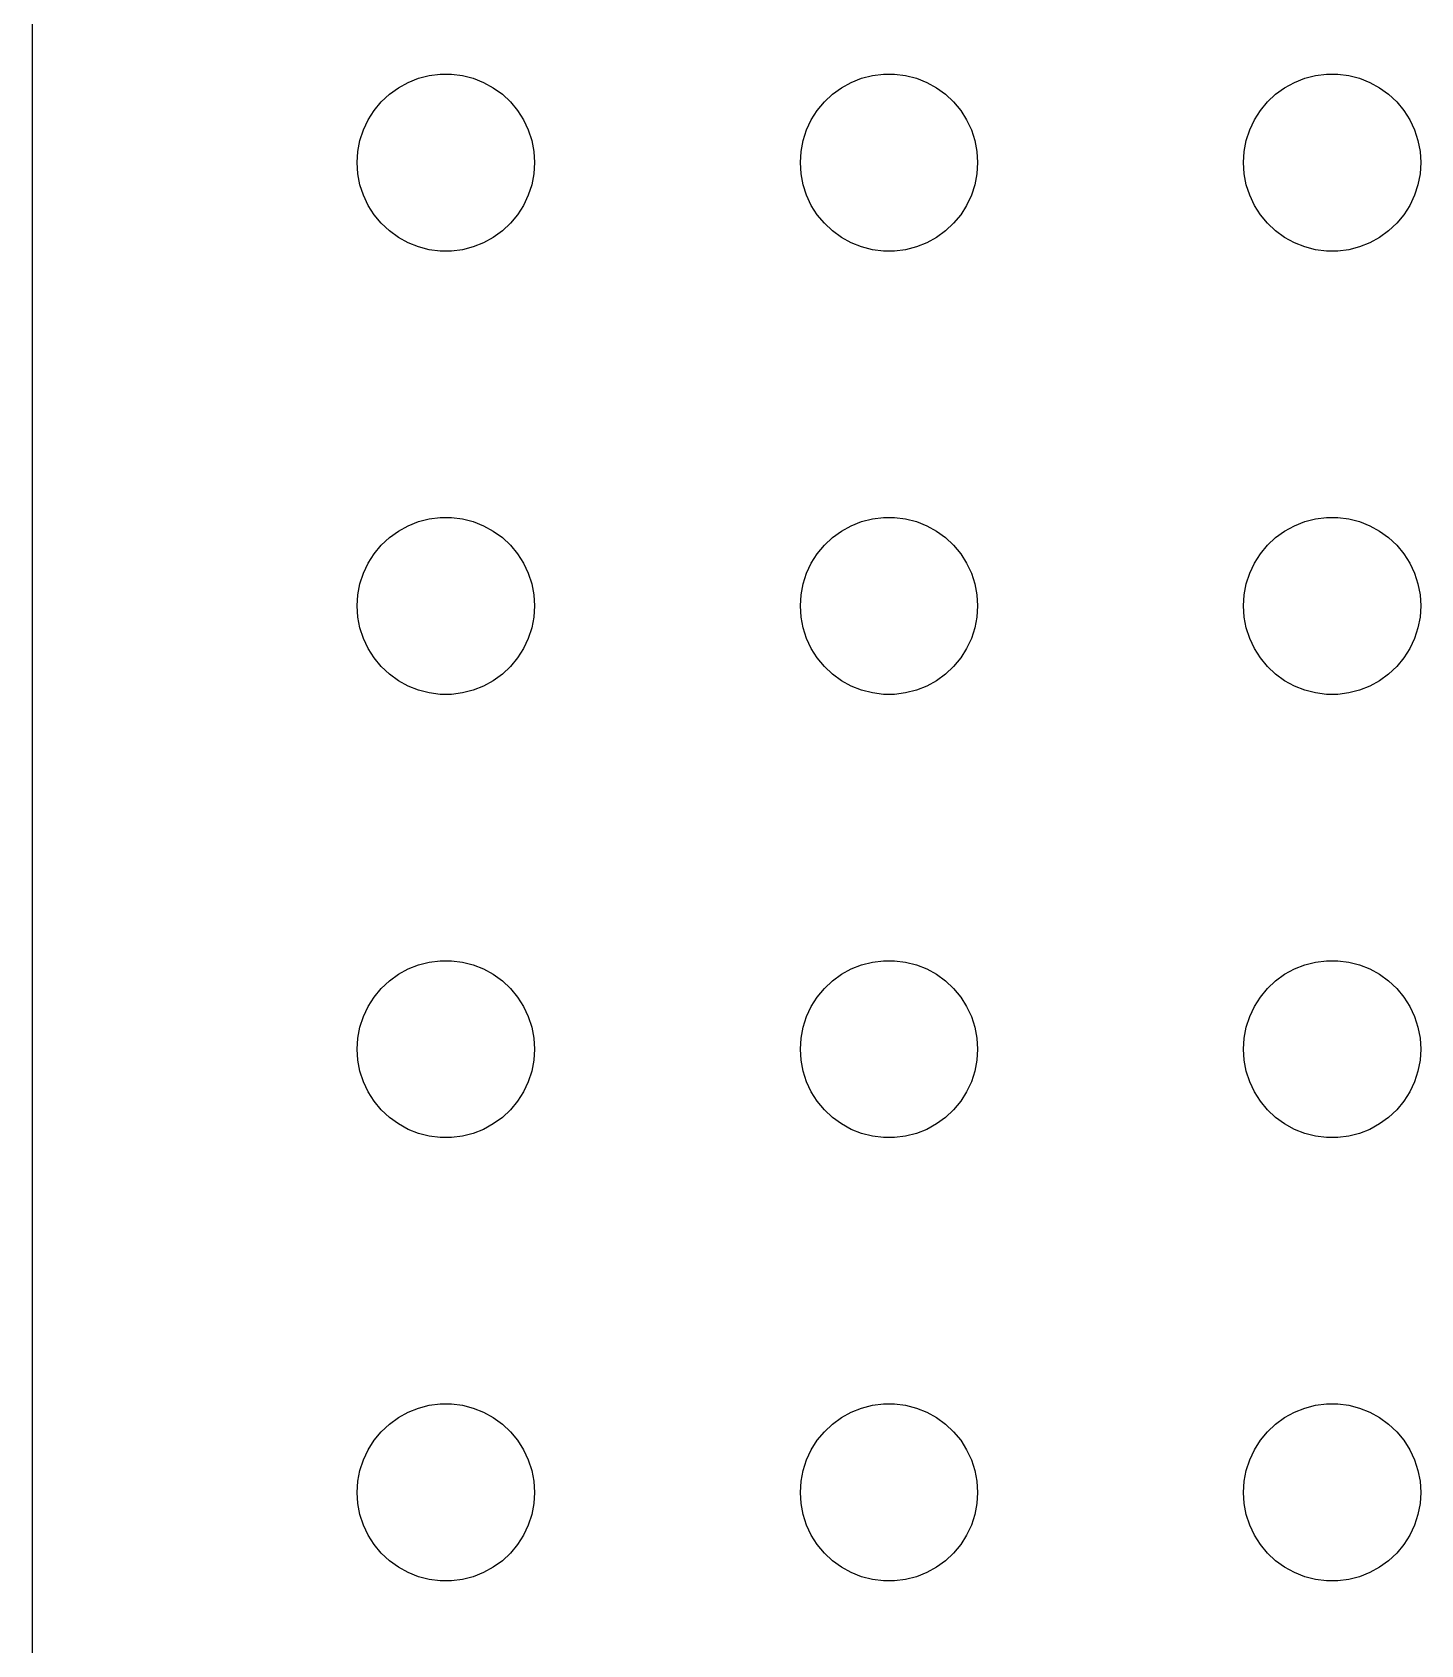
# Model space of a CAD drawing. Header units: metres. Extents: x -104 to 104, y -104 to 104.
# Drawn here: x -104.5 to -81, y 49.92 to 77.21 of the extents above; entities that cross this region are included whole.
import ezdxf

# ---------------------------------------------------------------- set-up
doc = ezdxf.new("R2010")
doc.units = ezdxf.units.M

msp = doc.modelspace()

# ---------------------------------------------------------------- linework, layer by layer
for p, q in [((-104.5, 99.5), (-104.5, -99.5)), ((-98.1387, 76.3572), (-97.9635, 76.4266)), ((-97.9635, 76.4266), (-97.7811, 76.4734)), ((-97.7811, 76.4734), (-97.5942, 76.497)), ((-97.5942, 76.497), (-97.4058, 76.497)), ((-97.4058, 76.497), (-97.2189, 76.4734)), ((-97.2189, 76.4734), (-97.0365, 76.4266)), ((-97.0365, 76.4266), (-96.8613, 76.3572)), ((-90.6387, 76.3572), (-90.4635, 76.4266)), ((-90.4635, 76.4266), (-90.2811, 76.4734)), ((-90.2811, 76.4734), (-90.0942, 76.497)), ((-90.0942, 76.497), (-89.9058, 76.497)), ((-89.9058, 76.497), (-89.7189, 76.4734)), ((-89.7189, 76.4734), (-89.5365, 76.4266)), ((-89.5365, 76.4266), (-89.3613, 76.3572)), ((-83.1387, 76.3572), (-82.9635, 76.4266)), ((-82.9635, 76.4266), (-82.7811, 76.4734)), ((-82.7811, 76.4734), (-82.5942, 76.497)), ((-82.5942, 76.497), (-82.4058, 76.497)), ((-82.4058, 76.497), (-82.2189, 76.4734)), ((-82.2189, 76.4734), (-82.0365, 76.4266)), ((-82.0365, 76.4266), (-81.8613, 76.3572)), ((-98.5934, 76.0268), (-98.4561, 76.1558)), ((-98.4561, 76.1558), (-98.3037, 76.2665)), ((-98.3037, 76.2665), (-98.1387, 76.3572)), ((-96.8613, 76.3572), (-96.6963, 76.2665)), ((-96.6963, 76.2665), (-96.5439, 76.1558)), ((-96.5439, 76.1558), (-96.4065, 76.0268)), ((-91.0934, 76.0268), (-90.9561, 76.1558)), ((-90.9561, 76.1558), (-90.8037, 76.2665)), ((-90.8037, 76.2665), (-90.6387, 76.3572)), ((-89.3613, 76.3572), (-89.1963, 76.2665)), ((-89.1963, 76.2665), (-89.0439, 76.1558)), ((-89.0439, 76.1558), (-88.9065, 76.0268)), ((-83.5934, 76.0268), (-83.4561, 76.1558)), ((-83.4561, 76.1558), (-83.3037, 76.2665)), ((-83.3037, 76.2665), (-83.1387, 76.3572)), ((-81.8613, 76.3572), (-81.6963, 76.2665)), ((-81.6963, 76.2665), (-81.5439, 76.1558)), ((-81.5439, 76.1558), (-81.4065, 76.0268)), ((-98.8145, 75.7226), (-98.7135, 75.8817)), ((-98.7135, 75.8817), (-98.5934, 76.0268)), ((-96.4065, 76.0268), (-96.2865, 75.8817)), ((-96.2865, 75.8817), (-96.1855, 75.7226)), ((-91.3145, 75.7226), (-91.2135, 75.8817)), ((-91.2135, 75.8817), (-91.0934, 76.0268)), ((-88.9065, 76.0268), (-88.7865, 75.8817)), ((-88.7865, 75.8817), (-88.6855, 75.7226)), ((-83.8145, 75.7226), (-83.7135, 75.8817)), ((-83.7135, 75.8817), (-83.5934, 76.0268)), ((-81.4065, 76.0268), (-81.2865, 75.8817)), ((-81.2865, 75.8817), (-81.1855, 75.7226)), ((-98.8947, 75.5522), (-98.8145, 75.7226)), ((-96.1855, 75.7226), (-96.1053, 75.5522)), ((-91.3947, 75.5522), (-91.3145, 75.7226)), ((-88.6855, 75.7226), (-88.6053, 75.5522)), ((-83.8947, 75.5522), (-83.8145, 75.7226)), ((-81.1855, 75.7226), (-81.1053, 75.5522)), ((-98.9882, 75.188), (-98.9529, 75.373)), ((-98.9529, 75.373), (-98.8947, 75.5522)), ((-96.1053, 75.5522), (-96.0471, 75.373)), ((-96.0471, 75.373), (-96.0118, 75.188)), ((-91.4882, 75.188), (-91.4529, 75.373)), ((-91.4529, 75.373), (-91.3947, 75.5522)), ((-88.6053, 75.5522), (-88.5471, 75.373)), ((-88.5471, 75.373), (-88.5118, 75.188)), ((-83.9882, 75.188), (-83.9529, 75.373)), ((-83.9529, 75.373), (-83.8947, 75.5522)), ((-81.1053, 75.5522), (-81.0471, 75.373)), ((-81.0471, 75.373), (-81.0118, 75.188)), ((-99, 75), (-98.9882, 75.188)), ((-96.0118, 75.188), (-96, 75)), ((-91.5, 75), (-91.4882, 75.188)), ((-88.5118, 75.188), (-88.5, 75)), ((-84, 75), (-83.9882, 75.188)), ((-81.0118, 75.188), (-81, 75)), ((-98.9882, 74.812), (-99, 75)), ((-98.9529, 74.627), (-98.9882, 74.812)), ((-96.0118, 74.812), (-96.0471, 74.627)), ((-96, 75), (-96.0118, 74.812)), ((-91.4882, 74.812), (-91.5, 75)), ((-91.4529, 74.627), (-91.4882, 74.812)), ((-88.5118, 74.812), (-88.5471, 74.627)), ((-88.5, 75), (-88.5118, 74.812)), ((-83.9882, 74.812), (-84, 75)), ((-83.9529, 74.627), (-83.9882, 74.812)), ((-81.0118, 74.812), (-81.0471, 74.627)), ((-81, 75), (-81.0118, 74.812)), ((-98.8947, 74.4478), (-98.9529, 74.627)), ((-96.0471, 74.627), (-96.1053, 74.4478)), ((-91.3947, 74.4478), (-91.4529, 74.627)), ((-88.5471, 74.627), (-88.6053, 74.4478)), ((-83.8947, 74.4478), (-83.9529, 74.627)), ((-81.0471, 74.627), (-81.1053, 74.4478)), ((-98.8145, 74.2774), (-98.8947, 74.4478)), ((-98.7135, 74.1183), (-98.8145, 74.2774)), ((-96.1855, 74.2774), (-96.2865, 74.1183)), ((-96.1053, 74.4478), (-96.1855, 74.2774)), ((-91.3145, 74.2774), (-91.3947, 74.4478)), ((-91.2135, 74.1183), (-91.3145, 74.2774)), ((-88.6855, 74.2774), (-88.7865, 74.1183)), ((-88.6053, 74.4478), (-88.6855, 74.2774)), ((-83.8145, 74.2774), (-83.8947, 74.4478)), ((-83.7135, 74.1183), (-83.8145, 74.2774)), ((-81.1855, 74.2774), (-81.2865, 74.1183)), ((-81.1053, 74.4478), (-81.1855, 74.2774)), ((-98.5934, 73.9732), (-98.7135, 74.1183)), ((-98.4561, 73.8442), (-98.5934, 73.9732)), ((-96.4065, 73.9732), (-96.5439, 73.8442)), ((-96.2865, 74.1183), (-96.4065, 73.9732)), ((-91.0934, 73.9732), (-91.2135, 74.1183)), ((-90.9561, 73.8442), (-91.0934, 73.9732)), ((-88.9065, 73.9732), (-89.0439, 73.8442)), ((-88.7865, 74.1183), (-88.9065, 73.9732)), ((-83.5934, 73.9732), (-83.7135, 74.1183)), ((-83.4561, 73.8442), (-83.5934, 73.9732)), ((-81.4065, 73.9732), (-81.5439, 73.8442)), ((-81.2865, 74.1183), (-81.4065, 73.9732)), ((-98.3037, 73.7335), (-98.4561, 73.8442)), ((-98.1387, 73.6428), (-98.3037, 73.7335)), ((-96.6963, 73.7335), (-96.8613, 73.6428)), ((-96.5439, 73.8442), (-96.6963, 73.7335)), ((-90.8037, 73.7335), (-90.9561, 73.8442)), ((-90.6387, 73.6428), (-90.8037, 73.7335)), ((-89.1963, 73.7335), (-89.3613, 73.6428)), ((-89.0439, 73.8442), (-89.1963, 73.7335)), ((-83.3037, 73.7335), (-83.4561, 73.8442)), ((-83.1387, 73.6428), (-83.3037, 73.7335)), ((-81.6963, 73.7335), (-81.8613, 73.6428)), ((-81.5439, 73.8442), (-81.6963, 73.7335)), ((-97.9635, 73.5734), (-98.1387, 73.6428)), ((-97.7811, 73.5266), (-97.9635, 73.5734)), ((-97.5942, 73.503), (-97.7811, 73.5266)), ((-97.4058, 73.503), (-97.5942, 73.503)), ((-97.2189, 73.5266), (-97.4058, 73.503)), ((-97.0365, 73.5734), (-97.2189, 73.5266)), ((-96.8613, 73.6428), (-97.0365, 73.5734)), ((-90.4635, 73.5734), (-90.6387, 73.6428)), ((-90.2811, 73.5266), (-90.4635, 73.5734)), ((-90.0942, 73.503), (-90.2811, 73.5266)), ((-89.9058, 73.503), (-90.0942, 73.503)), ((-89.7189, 73.5266), (-89.9058, 73.503)), ((-89.5365, 73.5734), (-89.7189, 73.5266)), ((-89.3613, 73.6428), (-89.5365, 73.5734)), ((-82.9635, 73.5734), (-83.1387, 73.6428)), ((-82.7811, 73.5266), (-82.9635, 73.5734)), ((-82.5942, 73.503), (-82.7811, 73.5266)), ((-82.4058, 73.503), (-82.5942, 73.503)), ((-82.2189, 73.5266), (-82.4058, 73.503)), ((-82.0365, 73.5734), (-82.2189, 73.5266)), ((-81.8613, 73.6428), (-82.0365, 73.5734)), ((-98.4561, 68.6558), (-98.3037, 68.7665)), ((-98.3037, 68.7665), (-98.1387, 68.8572)), ((-98.1387, 68.8572), (-97.9635, 68.9266)), ((-97.9635, 68.9266), (-97.7811, 68.9734)), ((-97.7811, 68.9734), (-97.5942, 68.997)), ((-97.5942, 68.997), (-97.4058, 68.997)), ((-97.4058, 68.997), (-97.2189, 68.9734)), ((-97.2189, 68.9734), (-97.0365, 68.9266)), ((-97.0365, 68.9266), (-96.8613, 68.8572)), ((-96.8613, 68.8572), (-96.6963, 68.7665)), ((-96.6963, 68.7665), (-96.5439, 68.6558)), ((-90.9561, 68.6558), (-90.8037, 68.7665)), ((-90.8037, 68.7665), (-90.6387, 68.8572)), ((-90.6387, 68.8572), (-90.4635, 68.9266)), ((-90.4635, 68.9266), (-90.2811, 68.9734)), ((-90.2811, 68.9734), (-90.0942, 68.997)), ((-90.0942, 68.997), (-89.9058, 68.997)), ((-89.9058, 68.997), (-89.7189, 68.9734)), ((-89.7189, 68.9734), (-89.5365, 68.9266)), ((-89.5365, 68.9266), (-89.3613, 68.8572)), ((-89.3613, 68.8572), (-89.1963, 68.7665)), ((-89.1963, 68.7665), (-89.0439, 68.6558)), ((-83.4561, 68.6558), (-83.3037, 68.7665)), ((-83.3037, 68.7665), (-83.1387, 68.8572)), ((-83.1387, 68.8572), (-82.9635, 68.9266)), ((-82.9635, 68.9266), (-82.7811, 68.9734)), ((-82.7811, 68.9734), (-82.5942, 68.997)), ((-82.5942, 68.997), (-82.4058, 68.997)), ((-82.4058, 68.997), (-82.2189, 68.9734)), ((-82.2189, 68.9734), (-82.0365, 68.9266)), ((-82.0365, 68.9266), (-81.8613, 68.8572)), ((-81.8613, 68.8572), (-81.6963, 68.7665)), ((-81.6963, 68.7665), (-81.5439, 68.6558)), ((-98.7135, 68.3817), (-98.5934, 68.5268)), ((-98.5934, 68.5268), (-98.4561, 68.6558)), ((-96.5439, 68.6558), (-96.4065, 68.5268)), ((-96.4065, 68.5268), (-96.2865, 68.3817)), ((-91.2135, 68.3817), (-91.0934, 68.5268)), ((-91.0934, 68.5268), (-90.9561, 68.6558)), ((-89.0439, 68.6558), (-88.9065, 68.5268)), ((-88.9065, 68.5268), (-88.7865, 68.3817)), ((-83.7135, 68.3817), (-83.5934, 68.5268)), ((-83.5934, 68.5268), (-83.4561, 68.6558)), ((-81.5439, 68.6558), (-81.4065, 68.5268)), ((-81.4065, 68.5268), (-81.2865, 68.3817)), ((-98.8947, 68.0522), (-98.8145, 68.2226)), ((-98.8145, 68.2226), (-98.7135, 68.3817)), ((-96.2865, 68.3817), (-96.1855, 68.2226)), ((-96.1855, 68.2226), (-96.1053, 68.0522)), ((-91.3947, 68.0522), (-91.3145, 68.2226)), ((-91.3145, 68.2226), (-91.2135, 68.3817)), ((-88.7865, 68.3817), (-88.6855, 68.2226)), ((-88.6855, 68.2226), (-88.6053, 68.0522)), ((-83.8947, 68.0522), (-83.8145, 68.2226)), ((-83.8145, 68.2226), (-83.7135, 68.3817)), ((-81.2865, 68.3817), (-81.1855, 68.2226)), ((-81.1855, 68.2226), (-81.1053, 68.0522)), ((-98.9529, 67.873), (-98.8947, 68.0522)), ((-96.1053, 68.0522), (-96.0471, 67.873)), ((-91.4529, 67.873), (-91.3947, 68.0522)), ((-88.6053, 68.0522), (-88.5471, 67.873)), ((-83.9529, 67.873), (-83.8947, 68.0522)), ((-81.1053, 68.0522), (-81.0471, 67.873)), ((-99, 67.5), (-98.9882, 67.688)), ((-98.9882, 67.688), (-98.9529, 67.873)), ((-96.0471, 67.873), (-96.0118, 67.688)), ((-96.0118, 67.688), (-96, 67.5)), ((-91.5, 67.5), (-91.4882, 67.688)), ((-91.4882, 67.688), (-91.4529, 67.873)), ((-88.5471, 67.873), (-88.5118, 67.688)), ((-88.5118, 67.688), (-88.5, 67.5)), ((-84, 67.5), (-83.9882, 67.688)), ((-83.9882, 67.688), (-83.9529, 67.873)), ((-81.0471, 67.873), (-81.0118, 67.688)), ((-81.0118, 67.688), (-81, 67.5)), ((-98.9882, 67.312), (-99, 67.5)), ((-96, 67.5), (-96.0118, 67.312)), ((-91.4882, 67.312), (-91.5, 67.5)), ((-88.5, 67.5), (-88.5118, 67.312)), ((-83.9882, 67.312), (-84, 67.5)), ((-81, 67.5), (-81.0118, 67.312)), ((-98.9529, 67.127), (-98.9882, 67.312)), ((-98.8947, 66.9478), (-98.9529, 67.127)), ((-96.0471, 67.127), (-96.1053, 66.9478)), ((-96.0118, 67.312), (-96.0471, 67.127)), ((-91.4529, 67.127), (-91.4882, 67.312)), ((-91.3947, 66.9478), (-91.4529, 67.127)), ((-88.5471, 67.127), (-88.6053, 66.9478)), ((-88.5118, 67.312), (-88.5471, 67.127)), ((-83.9529, 67.127), (-83.9882, 67.312)), ((-83.8947, 66.9478), (-83.9529, 67.127)), ((-81.0471, 67.127), (-81.1053, 66.9478)), ((-81.0118, 67.312), (-81.0471, 67.127)), ((-98.8145, 66.7774), (-98.8947, 66.9478)), ((-96.1053, 66.9478), (-96.1855, 66.7774)), ((-91.3145, 66.7774), (-91.3947, 66.9478)), ((-88.6053, 66.9478), (-88.6855, 66.7774)), ((-83.8145, 66.7774), (-83.8947, 66.9478)), ((-81.1053, 66.9478), (-81.1855, 66.7774)), ((-98.7135, 66.6183), (-98.8145, 66.7774)), ((-98.5934, 66.4732), (-98.7135, 66.6183)), ((-96.2865, 66.6183), (-96.4065, 66.4732)), ((-96.1855, 66.7774), (-96.2865, 66.6183)), ((-91.2135, 66.6183), (-91.3145, 66.7774)), ((-91.0934, 66.4732), (-91.2135, 66.6183)), ((-88.7865, 66.6183), (-88.9065, 66.4732)), ((-88.6855, 66.7774), (-88.7865, 66.6183)), ((-83.7135, 66.6183), (-83.8145, 66.7774)), ((-83.5934, 66.4732), (-83.7135, 66.6183)), ((-81.2865, 66.6183), (-81.4065, 66.4732)), ((-81.1855, 66.7774), (-81.2865, 66.6183)), ((-98.4561, 66.3442), (-98.5934, 66.4732)), ((-98.3037, 66.2335), (-98.4561, 66.3442)), ((-96.5439, 66.3442), (-96.6963, 66.2335)), ((-96.4065, 66.4732), (-96.5439, 66.3442)), ((-90.9561, 66.3442), (-91.0934, 66.4732)), ((-90.8037, 66.2335), (-90.9561, 66.3442)), ((-89.0439, 66.3442), (-89.1963, 66.2335)), ((-88.9065, 66.4732), (-89.0439, 66.3442)), ((-83.4561, 66.3442), (-83.5934, 66.4732)), ((-83.3037, 66.2335), (-83.4561, 66.3442)), ((-81.5439, 66.3442), (-81.6963, 66.2335)), ((-81.4065, 66.4732), (-81.5439, 66.3442)), ((-98.1387, 66.1428), (-98.3037, 66.2335)), ((-97.9635, 66.0734), (-98.1387, 66.1428)), ((-97.7811, 66.0266), (-97.9635, 66.0734)), ((-97.0365, 66.0734), (-97.2189, 66.0266)), ((-96.8613, 66.1428), (-97.0365, 66.0734)), ((-96.6963, 66.2335), (-96.8613, 66.1428)), ((-90.6387, 66.1428), (-90.8037, 66.2335)), ((-90.4635, 66.0734), (-90.6387, 66.1428)), ((-90.2811, 66.0266), (-90.4635, 66.0734)), ((-89.5365, 66.0734), (-89.7189, 66.0266)), ((-89.3613, 66.1428), (-89.5365, 66.0734)), ((-89.1963, 66.2335), (-89.3613, 66.1428)), ((-83.1387, 66.1428), (-83.3037, 66.2335)), ((-82.9635, 66.0734), (-83.1387, 66.1428)), ((-82.7811, 66.0266), (-82.9635, 66.0734)), ((-82.0365, 66.0734), (-82.2189, 66.0266)), ((-81.8613, 66.1428), (-82.0365, 66.0734)), ((-81.6963, 66.2335), (-81.8613, 66.1428)), ((-97.5942, 66.003), (-97.7811, 66.0266)), ((-97.4058, 66.003), (-97.5942, 66.003)), ((-97.2189, 66.0266), (-97.4058, 66.003)), ((-90.0942, 66.003), (-90.2811, 66.0266)), ((-89.9058, 66.003), (-90.0942, 66.003)), ((-89.7189, 66.0266), (-89.9058, 66.003)), ((-82.5942, 66.003), (-82.7811, 66.0266)), ((-82.4058, 66.003), (-82.5942, 66.003)), ((-82.2189, 66.0266), (-82.4058, 66.003)), ((-98.1387, 61.3572), (-97.9635, 61.4266)), ((-97.9635, 61.4266), (-97.7811, 61.4734)), ((-97.7811, 61.4734), (-97.5942, 61.497)), ((-97.5942, 61.497), (-97.4058, 61.497)), ((-97.4058, 61.497), (-97.2189, 61.4734)), ((-97.2189, 61.4734), (-97.0365, 61.4266)), ((-97.0365, 61.4266), (-96.8613, 61.3572)), ((-90.6387, 61.3572), (-90.4635, 61.4266)), ((-90.4635, 61.4266), (-90.2811, 61.4734)), ((-90.2811, 61.4734), (-90.0942, 61.497)), ((-90.0942, 61.497), (-89.9058, 61.497)), ((-89.9058, 61.497), (-89.7189, 61.4734)), ((-89.7189, 61.4734), (-89.5365, 61.4266)), ((-89.5365, 61.4266), (-89.3613, 61.3572)), ((-83.1387, 61.3572), (-82.9635, 61.4266)), ((-82.9635, 61.4266), (-82.7811, 61.4734)), ((-82.7811, 61.4734), (-82.5942, 61.497)), ((-82.5942, 61.497), (-82.4058, 61.497)), ((-82.4058, 61.497), (-82.2189, 61.4734)), ((-82.2189, 61.4734), (-82.0365, 61.4266)), ((-82.0365, 61.4266), (-81.8613, 61.3572)), ((-98.5934, 61.0268), (-98.4561, 61.1558)), ((-98.4561, 61.1558), (-98.3037, 61.2665)), ((-98.3037, 61.2665), (-98.1387, 61.3572)), ((-96.8613, 61.3572), (-96.6963, 61.2665)), ((-96.6963, 61.2665), (-96.5439, 61.1558)), ((-96.5439, 61.1558), (-96.4065, 61.0268)), ((-91.0934, 61.0268), (-90.9561, 61.1558)), ((-90.9561, 61.1558), (-90.8037, 61.2665)), ((-90.8037, 61.2665), (-90.6387, 61.3572)), ((-89.3613, 61.3572), (-89.1963, 61.2665)), ((-89.1963, 61.2665), (-89.0439, 61.1558)), ((-89.0439, 61.1558), (-88.9065, 61.0268)), ((-83.5934, 61.0268), (-83.4561, 61.1558)), ((-83.4561, 61.1558), (-83.3037, 61.2665)), ((-83.3037, 61.2665), (-83.1387, 61.3572)), ((-81.8613, 61.3572), (-81.6963, 61.2665)), ((-81.6963, 61.2665), (-81.5439, 61.1558)), ((-81.5439, 61.1558), (-81.4065, 61.0268)), ((-98.8145, 60.7226), (-98.7135, 60.8817)), ((-98.7135, 60.8817), (-98.5934, 61.0268)), ((-96.4065, 61.0268), (-96.2865, 60.8817)), ((-96.2865, 60.8817), (-96.1855, 60.7226)), ((-91.3145, 60.7226), (-91.2135, 60.8817)), ((-91.2135, 60.8817), (-91.0934, 61.0268)), ((-88.9065, 61.0268), (-88.7865, 60.8817)), ((-88.7865, 60.8817), (-88.6855, 60.7226)), ((-83.8145, 60.7226), (-83.7135, 60.8817)), ((-83.7135, 60.8817), (-83.5934, 61.0268)), ((-81.4065, 61.0268), (-81.2865, 60.8817)), ((-81.2865, 60.8817), (-81.1855, 60.7226)), ((-98.8947, 60.5522), (-98.8145, 60.7226)), ((-96.1855, 60.7226), (-96.1053, 60.5522)), ((-91.3947, 60.5522), (-91.3145, 60.7226)), ((-88.6855, 60.7226), (-88.6053, 60.5522)), ((-83.8947, 60.5522), (-83.8145, 60.7226)), ((-81.1855, 60.7226), (-81.1053, 60.5522)), ((-98.9882, 60.188), (-98.9529, 60.373)), ((-98.9529, 60.373), (-98.8947, 60.5522)), ((-96.1053, 60.5522), (-96.0471, 60.373)), ((-96.0471, 60.373), (-96.0118, 60.188)), ((-91.4882, 60.188), (-91.4529, 60.373)), ((-91.4529, 60.373), (-91.3947, 60.5522)), ((-88.6053, 60.5522), (-88.5471, 60.373)), ((-88.5471, 60.373), (-88.5118, 60.188)), ((-83.9882, 60.188), (-83.9529, 60.373)), ((-83.9529, 60.373), (-83.8947, 60.5522)), ((-81.1053, 60.5522), (-81.0471, 60.373)), ((-81.0471, 60.373), (-81.0118, 60.188)), ((-99, 60), (-98.9882, 60.188)), ((-96.0118, 60.188), (-96, 60)), ((-91.5, 60), (-91.4882, 60.188)), ((-88.5118, 60.188), (-88.5, 60)), ((-84, 60), (-83.9882, 60.188)), ((-81.0118, 60.188), (-81, 60)), ((-98.9882, 59.812), (-99, 60)), ((-98.9529, 59.627), (-98.9882, 59.812)), ((-96.0118, 59.812), (-96.0471, 59.627)), ((-96, 60), (-96.0118, 59.812)), ((-91.4882, 59.812), (-91.5, 60)), ((-91.4529, 59.627), (-91.4882, 59.812)), ((-88.5118, 59.812), (-88.5471, 59.627)), ((-88.5, 60), (-88.5118, 59.812)), ((-83.9882, 59.812), (-84, 60)), ((-83.9529, 59.627), (-83.9882, 59.812)), ((-81.0118, 59.812), (-81.0471, 59.627)), ((-81, 60), (-81.0118, 59.812)), ((-98.8947, 59.4478), (-98.9529, 59.627)), ((-96.0471, 59.627), (-96.1053, 59.4478)), ((-91.3947, 59.4478), (-91.4529, 59.627)), ((-88.5471, 59.627), (-88.6053, 59.4478)), ((-83.8947, 59.4478), (-83.9529, 59.627)), ((-81.0471, 59.627), (-81.1053, 59.4478)), ((-98.8145, 59.2774), (-98.8947, 59.4478)), ((-98.7135, 59.1183), (-98.8145, 59.2774)), ((-96.1855, 59.2774), (-96.2865, 59.1183)), ((-96.1053, 59.4478), (-96.1855, 59.2774)), ((-91.3145, 59.2774), (-91.3947, 59.4478)), ((-91.2135, 59.1183), (-91.3145, 59.2774)), ((-88.6855, 59.2774), (-88.7865, 59.1183)), ((-88.6053, 59.4478), (-88.6855, 59.2774)), ((-83.8145, 59.2774), (-83.8947, 59.4478)), ((-83.7135, 59.1183), (-83.8145, 59.2774)), ((-81.1855, 59.2774), (-81.2865, 59.1183)), ((-81.1053, 59.4478), (-81.1855, 59.2774)), ((-98.5934, 58.9732), (-98.7135, 59.1183)), ((-98.4561, 58.8442), (-98.5934, 58.9732)), ((-96.4065, 58.9732), (-96.5439, 58.8442)), ((-96.2865, 59.1183), (-96.4065, 58.9732)), ((-91.0934, 58.9732), (-91.2135, 59.1183)), ((-90.9561, 58.8442), (-91.0934, 58.9732)), ((-88.9065, 58.9732), (-89.0439, 58.8442)), ((-88.7865, 59.1183), (-88.9065, 58.9732)), ((-83.5934, 58.9732), (-83.7135, 59.1183)), ((-83.4561, 58.8442), (-83.5934, 58.9732)), ((-81.4065, 58.9732), (-81.5439, 58.8442)), ((-81.2865, 59.1183), (-81.4065, 58.9732)), ((-98.3037, 58.7335), (-98.4561, 58.8442)), ((-98.1387, 58.6428), (-98.3037, 58.7335)), ((-96.6963, 58.7335), (-96.8613, 58.6428)), ((-96.5439, 58.8442), (-96.6963, 58.7335)), ((-90.8037, 58.7335), (-90.9561, 58.8442)), ((-90.6387, 58.6428), (-90.8037, 58.7335)), ((-89.1963, 58.7335), (-89.3613, 58.6428)), ((-89.0439, 58.8442), (-89.1963, 58.7335)), ((-83.3037, 58.7335), (-83.4561, 58.8442)), ((-83.1387, 58.6428), (-83.3037, 58.7335)), ((-81.6963, 58.7335), (-81.8613, 58.6428)), ((-81.5439, 58.8442), (-81.6963, 58.7335)), ((-97.9635, 58.5734), (-98.1387, 58.6428)), ((-97.7811, 58.5266), (-97.9635, 58.5734)), ((-97.5942, 58.503), (-97.7811, 58.5266)), ((-97.4058, 58.503), (-97.5942, 58.503)), ((-97.2189, 58.5266), (-97.4058, 58.503)), ((-97.0365, 58.5734), (-97.2189, 58.5266)), ((-96.8613, 58.6428), (-97.0365, 58.5734)), ((-90.4635, 58.5734), (-90.6387, 58.6428)), ((-90.2811, 58.5266), (-90.4635, 58.5734)), ((-90.0942, 58.503), (-90.2811, 58.5266)), ((-89.9058, 58.503), (-90.0942, 58.503)), ((-89.7189, 58.5266), (-89.9058, 58.503)), ((-89.5365, 58.5734), (-89.7189, 58.5266)), ((-89.3613, 58.6428), (-89.5365, 58.5734)), ((-82.9635, 58.5734), (-83.1387, 58.6428)), ((-82.7811, 58.5266), (-82.9635, 58.5734)), ((-82.5942, 58.503), (-82.7811, 58.5266)), ((-82.4058, 58.503), (-82.5942, 58.503)), ((-82.2189, 58.5266), (-82.4058, 58.503)), ((-82.0365, 58.5734), (-82.2189, 58.5266)), ((-81.8613, 58.6428), (-82.0365, 58.5734)), ((-98.4561, 53.6558), (-98.3037, 53.7665)), ((-98.3037, 53.7665), (-98.1387, 53.8572)), ((-98.1387, 53.8572), (-97.9635, 53.9266)), ((-97.9635, 53.9266), (-97.7811, 53.9734)), ((-97.7811, 53.9734), (-97.5942, 53.997)), ((-97.5942, 53.997), (-97.4058, 53.997)), ((-97.4058, 53.997), (-97.2189, 53.9734)), ((-97.2189, 53.9734), (-97.0365, 53.9266)), ((-97.0365, 53.9266), (-96.8613, 53.8572)), ((-96.8613, 53.8572), (-96.6963, 53.7665)), ((-96.6963, 53.7665), (-96.5439, 53.6558)), ((-90.9561, 53.6558), (-90.8037, 53.7665)), ((-90.8037, 53.7665), (-90.6387, 53.8572)), ((-90.6387, 53.8572), (-90.4635, 53.9266)), ((-90.4635, 53.9266), (-90.2811, 53.9734)), ((-90.2811, 53.9734), (-90.0942, 53.997)), ((-90.0942, 53.997), (-89.9058, 53.997)), ((-89.9058, 53.997), (-89.7189, 53.9734)), ((-89.7189, 53.9734), (-89.5365, 53.9266)), ((-89.5365, 53.9266), (-89.3613, 53.8572)), ((-89.3613, 53.8572), (-89.1963, 53.7665)), ((-89.1963, 53.7665), (-89.0439, 53.6558)), ((-83.4561, 53.6558), (-83.3037, 53.7665)), ((-83.3037, 53.7665), (-83.1387, 53.8572)), ((-83.1387, 53.8572), (-82.9635, 53.9266)), ((-82.9635, 53.9266), (-82.7811, 53.9734)), ((-82.7811, 53.9734), (-82.5942, 53.997)), ((-82.5942, 53.997), (-82.4058, 53.997)), ((-82.4058, 53.997), (-82.2189, 53.9734)), ((-82.2189, 53.9734), (-82.0365, 53.9266)), ((-82.0365, 53.9266), (-81.8613, 53.8572)), ((-81.8613, 53.8572), (-81.6963, 53.7665)), ((-81.6963, 53.7665), (-81.5439, 53.6558)), ((-98.7135, 53.3817), (-98.5934, 53.5268)), ((-98.5934, 53.5268), (-98.4561, 53.6558)), ((-96.5439, 53.6558), (-96.4065, 53.5268)), ((-96.4065, 53.5268), (-96.2865, 53.3817)), ((-91.2135, 53.3817), (-91.0934, 53.5268)), ((-91.0934, 53.5268), (-90.9561, 53.6558)), ((-89.0439, 53.6558), (-88.9065, 53.5268)), ((-88.9065, 53.5268), (-88.7865, 53.3817)), ((-83.7135, 53.3817), (-83.5934, 53.5268)), ((-83.5934, 53.5268), (-83.4561, 53.6558)), ((-81.5439, 53.6558), (-81.4065, 53.5268)), ((-81.4065, 53.5268), (-81.2865, 53.3817)), ((-98.8947, 53.0522), (-98.8145, 53.2226)), ((-98.8145, 53.2226), (-98.7135, 53.3817)), ((-96.2865, 53.3817), (-96.1855, 53.2226)), ((-96.1855, 53.2226), (-96.1053, 53.0522)), ((-91.3947, 53.0522), (-91.3145, 53.2226)), ((-91.3145, 53.2226), (-91.2135, 53.3817)), ((-88.7865, 53.3817), (-88.6855, 53.2226)), ((-88.6855, 53.2226), (-88.6053, 53.0522)), ((-83.8947, 53.0522), (-83.8145, 53.2226)), ((-83.8145, 53.2226), (-83.7135, 53.3817)), ((-81.2865, 53.3817), (-81.1855, 53.2226)), ((-81.1855, 53.2226), (-81.1053, 53.0522)), ((-98.9529, 52.873), (-98.8947, 53.0522)), ((-96.1053, 53.0522), (-96.0471, 52.873)), ((-91.4529, 52.873), (-91.3947, 53.0522)), ((-88.6053, 53.0522), (-88.5471, 52.873)), ((-83.9529, 52.873), (-83.8947, 53.0522)), ((-81.1053, 53.0522), (-81.0471, 52.873)), ((-99, 52.5), (-98.9882, 52.688)), ((-98.9882, 52.688), (-98.9529, 52.873)), ((-96.0471, 52.873), (-96.0118, 52.688)), ((-96.0118, 52.688), (-96, 52.5)), ((-91.5, 52.5), (-91.4882, 52.688)), ((-91.4882, 52.688), (-91.4529, 52.873)), ((-88.5471, 52.873), (-88.5118, 52.688)), ((-88.5118, 52.688), (-88.5, 52.5)), ((-84, 52.5), (-83.9882, 52.688)), ((-83.9882, 52.688), (-83.9529, 52.873)), ((-81.0471, 52.873), (-81.0118, 52.688)), ((-81.0118, 52.688), (-81, 52.5)), ((-98.9882, 52.312), (-99, 52.5)), ((-96, 52.5), (-96.0118, 52.312)), ((-91.4882, 52.312), (-91.5, 52.5)), ((-88.5, 52.5), (-88.5118, 52.312)), ((-83.9882, 52.312), (-84, 52.5)), ((-81, 52.5), (-81.0118, 52.312)), ((-98.9529, 52.127), (-98.9882, 52.312)), ((-98.8947, 51.9478), (-98.9529, 52.127)), ((-96.0471, 52.127), (-96.1053, 51.9478)), ((-96.0118, 52.312), (-96.0471, 52.127)), ((-91.4529, 52.127), (-91.4882, 52.312)), ((-91.3947, 51.9478), (-91.4529, 52.127)), ((-88.5471, 52.127), (-88.6053, 51.9478)), ((-88.5118, 52.312), (-88.5471, 52.127)), ((-83.9529, 52.127), (-83.9882, 52.312)), ((-83.8947, 51.9478), (-83.9529, 52.127)), ((-81.0471, 52.127), (-81.1053, 51.9478)), ((-81.0118, 52.312), (-81.0471, 52.127)), ((-98.8145, 51.7774), (-98.8947, 51.9478)), ((-96.1053, 51.9478), (-96.1855, 51.7774)), ((-91.3145, 51.7774), (-91.3947, 51.9478)), ((-88.6053, 51.9478), (-88.6855, 51.7774)), ((-83.8145, 51.7774), (-83.8947, 51.9478)), ((-81.1053, 51.9478), (-81.1855, 51.7774)), ((-98.7135, 51.6183), (-98.8145, 51.7774)), ((-98.5934, 51.4732), (-98.7135, 51.6183)), ((-96.2865, 51.6183), (-96.4065, 51.4732)), ((-96.1855, 51.7774), (-96.2865, 51.6183)), ((-91.2135, 51.6183), (-91.3145, 51.7774)), ((-91.0934, 51.4732), (-91.2135, 51.6183)), ((-88.7865, 51.6183), (-88.9065, 51.4732)), ((-88.6855, 51.7774), (-88.7865, 51.6183)), ((-83.7135, 51.6183), (-83.8145, 51.7774)), ((-83.5934, 51.4732), (-83.7135, 51.6183)), ((-81.2865, 51.6183), (-81.4065, 51.4732)), ((-81.1855, 51.7774), (-81.2865, 51.6183)), ((-98.4561, 51.3442), (-98.5934, 51.4732)), ((-98.3037, 51.2335), (-98.4561, 51.3442)), ((-96.5439, 51.3442), (-96.6963, 51.2335)), ((-96.4065, 51.4732), (-96.5439, 51.3442)), ((-90.9561, 51.3442), (-91.0934, 51.4732)), ((-90.8037, 51.2335), (-90.9561, 51.3442)), ((-89.0439, 51.3442), (-89.1963, 51.2335)), ((-88.9065, 51.4732), (-89.0439, 51.3442)), ((-83.4561, 51.3442), (-83.5934, 51.4732)), ((-83.3037, 51.2335), (-83.4561, 51.3442)), ((-81.5439, 51.3442), (-81.6963, 51.2335)), ((-81.4065, 51.4732), (-81.5439, 51.3442)), ((-98.1387, 51.1428), (-98.3037, 51.2335)), ((-97.9635, 51.0734), (-98.1387, 51.1428)), ((-97.7811, 51.0266), (-97.9635, 51.0734)), ((-97.5942, 51.003), (-97.7811, 51.0266)), ((-97.2189, 51.0266), (-97.4058, 51.003)), ((-97.0365, 51.0734), (-97.2189, 51.0266)), ((-96.8613, 51.1428), (-97.0365, 51.0734)), ((-96.6963, 51.2335), (-96.8613, 51.1428)), ((-90.6387, 51.1428), (-90.8037, 51.2335)), ((-90.4635, 51.0734), (-90.6387, 51.1428)), ((-90.2811, 51.0266), (-90.4635, 51.0734)), ((-90.0942, 51.003), (-90.2811, 51.0266)), ((-89.7189, 51.0266), (-89.9058, 51.003)), ((-89.5365, 51.0734), (-89.7189, 51.0266)), ((-89.3613, 51.1428), (-89.5365, 51.0734)), ((-89.1963, 51.2335), (-89.3613, 51.1428)), ((-83.1387, 51.1428), (-83.3037, 51.2335)), ((-82.9635, 51.0734), (-83.1387, 51.1428)), ((-82.7811, 51.0266), (-82.9635, 51.0734)), ((-82.5942, 51.003), (-82.7811, 51.0266)), ((-82.2189, 51.0266), (-82.4058, 51.003)), ((-82.0365, 51.0734), (-82.2189, 51.0266)), ((-81.8613, 51.1428), (-82.0365, 51.0734)), ((-81.6963, 51.2335), (-81.8613, 51.1428)), ((-97.4058, 51.003), (-97.5942, 51.003)), ((-89.9058, 51.003), (-90.0942, 51.003)), ((-82.4058, 51.003), (-82.5942, 51.003))]:
    msp.add_line(p, q)

doc.saveas('drawing.dxf')
